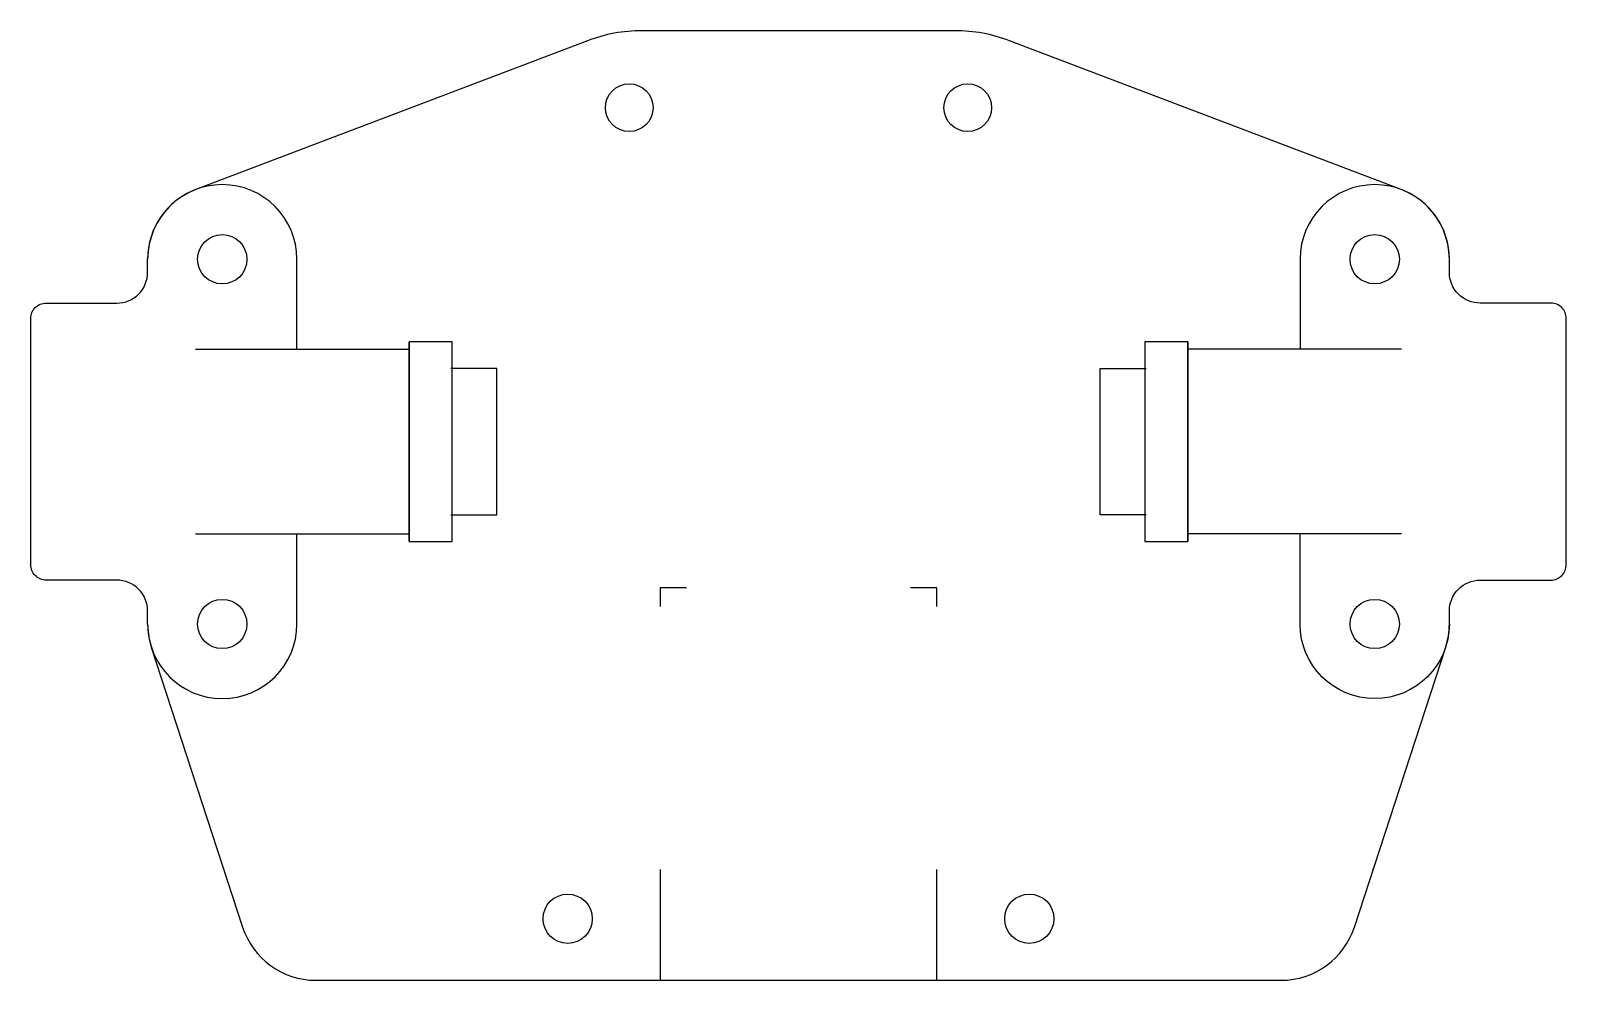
# Model space of a CAD drawing. Header units: millimetres. Extents: x -49.9 to 49.9, y -35 to 26.7.
import ezdxf

# ---------------------------------------------------------------- set-up
doc = ezdxf.new("R2010")
doc.units = ezdxf.units.MM

msp = doc.modelspace()

# ---------------------------------------------------------------- linework, layer by layer
for p, q in [((-9, -27.794), (-9, -35)), ((9, -35), (9, -27.794))]:
    msp.add_line(p, q)
for points in [[(42.3, 11.85, 0.311515), (39.171, 16.384), (13.715, 26.049, 0.090961), (10.166, 26.7), (-10.166, 26.7, 0.090961), (-13.715, 26.049), (-39.171, 16.384, 0.311515), (-42.3, 11.85)], [(-32.6, 6), (-32.6, 9), (-32.6, 11), (-32.6, 11.85, 1), (-42.3, 11.85)], [(42.3, 11.85, 1), (32.6, 11.85), (32.6, 11), (32.6, 9), (32.6, 6)], [(-42.3, -11.85), (-42.3, -11, 0.414214), (-44.3, -9), (-48.9, -9, -0.414214), (-49.9, -8), (-49.9, 8, -0.414214), (-48.9, 9), (-44.3, 9, 0.414214), (-42.3, 11), (-42.3, 11.85)], [(42.3, -11.85), (42.3, -11, -0.414214), (44.3, -9), (48.9, -9, 0.414214), (49.9, -8), (49.9, 8, 0.414214), (48.9, 9), (44.3, 9, -0.414214), (42.3, 11), (42.3, 11.85)], [(-42.3, -11.85, 1), (-32.6, -11.85), (-32.6, -11), (-32.6, -9), (-32.6, -6)], [(42.3, -11.85, -1), (32.6, -11.85), (32.6, -11), (32.6, -9), (32.6, -6)], [(-42.3, -11.85, 0.078993), (-42.061, -13.354), (-36.125, -31.551, 0.3246), (-31.372, -35), (31.372, -35, 0.3246), (36.125, -31.551), (42.061, -13.354, 0.078993), (42.3, -11.85)]]:
    msp.add_lwpolyline(points, format="xyb")
for points in [[(-39.2, 6), (-26.2, 6), (-25.3, 6)], [(39.2, 6), (26.2, 6), (25.3, 6)], [(-22.6, -4.75), (-19.6, -4.75), (-19.6, 4.75), (-22.6, 4.75)], [(22.6, -4.75), (19.6, -4.75), (19.6, 4.75), (22.6, 4.75)], [(-39.2, -6), (-26.2, -6), (-25.3, -6)], [(39.2, -6), (26.2, -6), (25.3, -6)], [(-7.269, -9.5), (-9, -9.5), (-9, -10.716)], [(9, -10.716), (9, -9.5), (7.269, -9.5)]]:
    msp.add_lwpolyline(points)
for points in [[(-25.3, -6.486), (-25.3, 6.486), (-25.3, -6.486), (-22.5, -6.486), (-22.5, 6.486), (-25.3, 6.486)], [(25.3, 6.486), (25.3, -6.486), (25.3, 6.486), (22.5, 6.486), (22.5, -6.486), (25.3, -6.486)]]:
    msp.add_lwpolyline(points, close=True)
for centre, radius in [((-11, 21.7), 1.55), ((11, 21.7), 1.55), ((-37.45, 11.85), 1.6), ((37.45, 11.85), 1.6), ((-37.45, -11.85), 1.6), ((37.45, -11.85), 1.6), ((-15, -31), 1.6), ((15, -31), 1.6)]:
    msp.add_circle(centre, radius)

doc.saveas('drawing.dxf')
